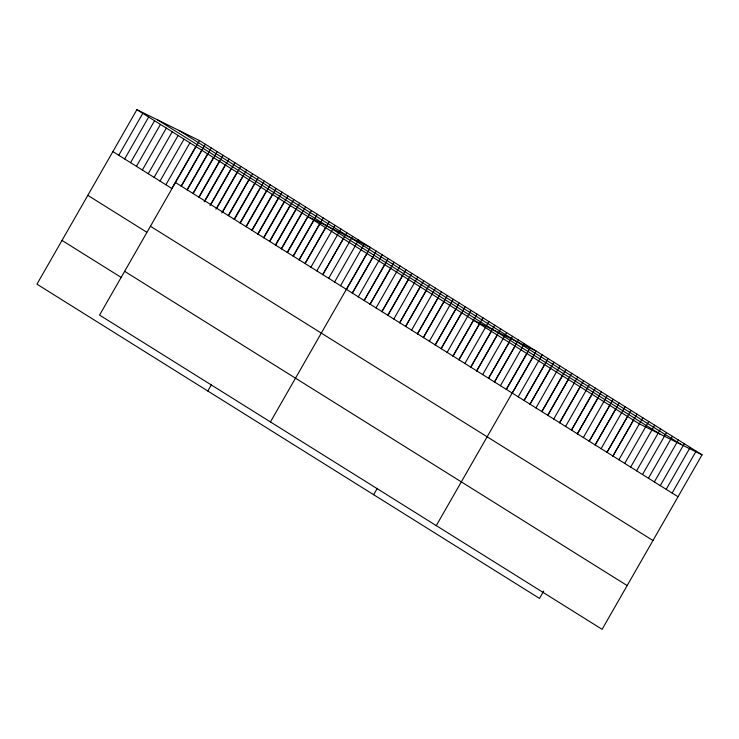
<?xml version="1.0" encoding="UTF-8"?>
<svg xmlns="http://www.w3.org/2000/svg" width="739" height="739" viewBox="0 0 739 739"><rect width="100%" height="100%" fill="white"/><g stroke="black" fill="none" stroke-linecap="round" stroke-linejoin="round"><path stroke-width="1.11" d="M199.502 140.586L99.571 315.091L602.109 629.323L702.05 454.827L199.502 140.586L136.891 109.677L36.95 284.173L539.498 598.414L543.673 591.117M118.767 155.282L142.775 113.363M124.66 158.968L148.668 117.048M130.554 162.654L154.562 120.725M136.447 166.34L160.455 124.411M142.341 170.016L166.349 128.096M148.234 173.702L172.242 131.782M154.118 177.388L178.127 135.468M160.012 181.073L184.02 139.154M165.905 184.759L189.914 142.83M195.807 146.516L171.799 188.445L112.882 151.597M181.12 186.136L201.701 150.202M181.388 186.191L205.396 144.271M187.013 189.821L207.594 153.888M187.281 189.877L211.289 147.957M192.907 193.507L213.479 157.573M193.175 193.563L217.183 151.643M198.791 197.184L219.372 161.25M199.059 197.248L223.076 155.319M204.112 201.867L225.266 164.936M204.952 200.934L228.961 159.005M210.005 205.553L231.159 168.621M210.846 204.611L234.854 162.691M215.899 209.239L237.053 172.307M216.739 208.296L240.748 166.377M221.792 212.924L242.946 175.993M222.633 211.982L246.641 170.062M228.259 215.612L248.831 179.679M228.527 215.668L252.535 173.748M234.143 219.289L254.724 183.355M234.411 219.354L258.428 177.425M240.036 222.975L260.618 187.041M240.304 223.039L264.313 181.11M245.93 226.661L266.511 190.727M246.198 226.716L270.206 184.796M251.823 230.346L272.405 194.412M252.091 230.402L276.1 188.482M257.717 234.032L278.289 198.098M257.985 234.087L281.993 192.168M263.601 237.718L284.182 201.784M263.878 237.773L287.887 195.853M269.495 241.394L290.076 205.46M269.763 241.459L293.771 199.53M275.388 245.08L295.969 209.146M275.656 245.145L299.664 203.216M281.282 248.766L301.863 212.832M281.55 248.821L305.558 206.902M207.816 391.014L211.465 384.64M287.175 252.452L307.757 216.518L370.368 247.426L270.437 421.932M287.443 252.507L311.452 210.587M293.097 256.156L313.678 220.222M293.337 256.193L317.345 214.273M299.018 259.86L319.599 223.926M299.221 259.879L323.239 217.959M304.939 263.564L325.52 227.63M305.115 263.564L329.123 221.635M310.86 267.269L335.016 225.321M316.791 270.964L340.91 229.007M322.712 274.668L343.293 238.734M322.795 274.612L346.803 232.693M328.633 278.372L352.697 236.378M334.555 282.076L358.591 240.055M340.476 285.781L364.475 243.741M346.406 289.485L366.978 253.551M352.281 293.05L376.29 251.131M352.327 293.189L372.909 257.255M358.249 296.893L382.22 254.835M364.133 300.459L388.141 258.539M364.17 300.597L384.751 264.664M370.054 304.163L394.063 262.243M370.091 304.302L390.672 268.368M376.012 308.006L399.984 265.948M381.897 311.572L405.905 269.652M381.943 311.71L402.515 275.776M387.818 315.276L411.826 273.356M387.864 315.405L408.445 279.471M393.785 319.109L417.757 277.051M399.67 322.684L423.678 280.755M399.707 322.814L420.288 286.88M405.591 326.389L429.599 284.46M405.628 326.518L426.209 290.584M411.549 330.222L435.52 288.164M417.433 333.788L441.442 291.868M417.48 333.926L438.051 297.993M423.355 337.492L447.363 295.572M423.401 337.631L443.982 301.697M429.322 341.335L453.293 299.277M435.206 344.901L459.215 302.981M435.243 345.039L455.824 309.105M441.128 348.605L465.136 306.685M441.165 348.743L461.746 312.809M447.095 352.448L471.057 310.389M452.97 356.013L476.978 314.093M373.657 494.714L377.306 488.331M453.016 356.152L473.588 320.218L536.209 351.127L436.269 525.623M458.891 359.717L482.909 317.798M458.937 359.856L479.519 323.922M464.859 363.551L488.83 321.493M470.743 367.126L494.751 325.197M470.78 367.255L491.361 331.321M476.664 370.83L500.672 328.901M476.701 370.96L497.282 335.026M482.632 374.664L506.594 332.605M488.507 378.229L512.515 336.31M488.553 378.368L509.134 342.434M494.428 381.934L518.445 340.014M494.474 382.072L515.055 346.138M500.395 385.776L524.367 343.718M506.28 389.342L530.288 347.422M506.317 389.481L526.898 353.547M512.238 393.185L532.819 357.251M518.168 396.889L542.13 354.831M524.043 400.455L548.052 358.535M524.09 400.593L544.671 364.66M529.974 404.159L553.982 362.239M530.011 404.298L550.592 368.364M535.932 407.993L559.903 365.944M541.816 411.568L565.825 369.639M541.853 411.697L562.434 375.763M547.738 415.272L571.746 373.343M547.775 415.401L568.356 379.467M553.705 419.105L577.667 377.047M559.58 422.68L583.588 380.751M559.626 422.81L580.207 386.876M565.547 426.514L589.519 384.456M571.432 430.08L595.44 388.16M571.469 430.218L592.05 394.284M577.353 433.784L601.361 391.864M577.39 433.922L597.971 397.988M583.32 437.627L607.282 395.568M589.195 441.192L613.204 399.272M589.242 441.331L609.823 405.397M595.117 444.896L619.134 402.977M595.163 445.035L615.744 409.101M601.084 448.739L625.055 406.681M606.968 452.305L630.977 410.385M607.005 452.434L627.587 416.51M612.89 456.009L636.898 414.08M612.927 456.139L633.508 420.205M618.857 459.843L642.819 417.784M624.732 463.418L648.74 421.489M630.653 467.122L654.671 425.193M636.584 470.817L660.592 428.897M642.505 474.521L666.513 432.601M648.426 478.225L672.435 436.306M654.348 481.93L678.356 440.01M660.269 485.634L684.277 443.714M666.199 489.338L690.208 447.418M672.12 493.042L696.129 451.123M702.05 454.827L639.429 423.909L136.891 109.677M178.838 130.387L681.386 444.619M157.555 119.875L660.093 434.116M175.494 182.515L678.042 496.747M150.442 226.263L652.98 540.495M87.821 195.345L146.738 232.194M124.623 271.333L627.171 585.574M62.002 240.424L120.928 277.264"/></g></svg>
